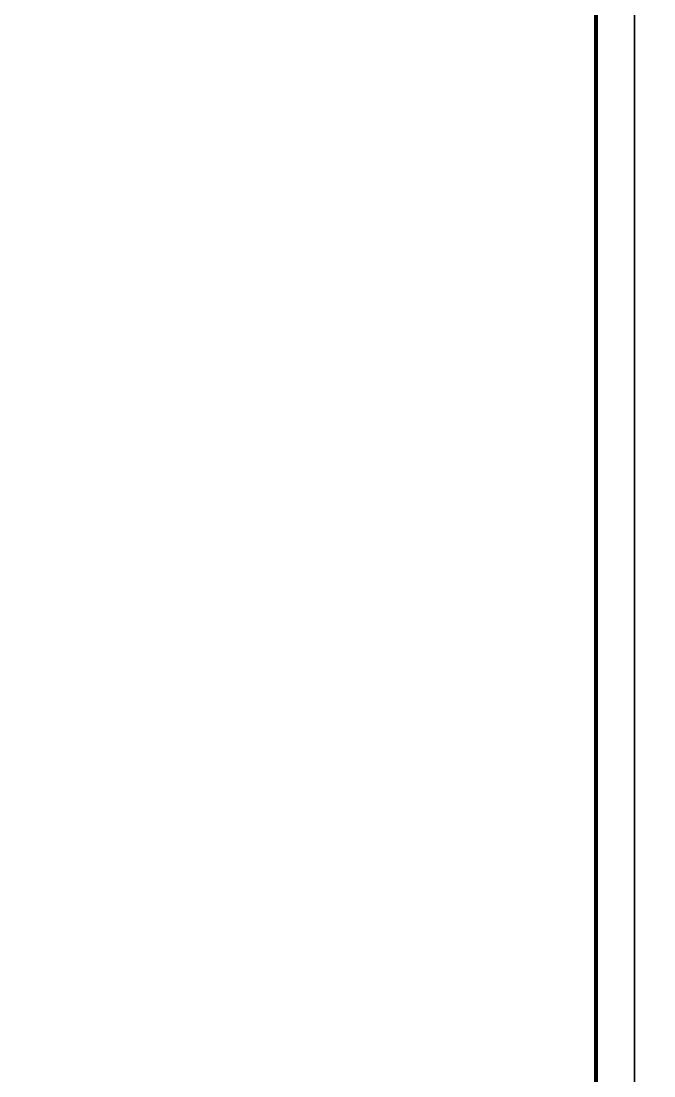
# Model space of a CAD drawing. Extents: x -12446 to 284554, y -295110 to 165007.
# Drawn here: x 149846 to 166254, y -267749 to -240387 of the extents above; entities that cross this region are included whole.
import ezdxf

# ---------------------------------------------------------------- set-up
doc = ezdxf.new("R2010")
doc.units = 0
doc.header["$LTSCALE"] = 1000
doc.layers.get('0').update_dxf_attribs({"linetype": 'CONTINUOUS'})
for name, color, linetype in [('A-Anno-Note', 241, 'CONTINUOUS'), ('AX-14-E$0$AX-31-B01$0$A-Grid-Iden', 11, 'CONTINUOUS'), ('AX-31-B01$0$A-Grid-Iden', 11, 'CONTINUOUS')]:
    doc.layers.add(name, color=color, linetype=linetype)

# ---------------------------------------------------------------- blocks, each defined once
blk = doc.blocks.new('*U192')
at = {"color": 4}
blk.add_lwpolyline([(-1041, -10), (10, -10), (10, 584), (-1041, 584)], close=True, dxfattribs=at)
at = {"color": 4, "const_width": 1}
blk.add_lwpolyline([(-1016, 0), (0, 0), (0, 574), (-1016, 574)], close=True, dxfattribs=at)
blk = doc.blocks.new('*U400')
at = {"color": 4}
blk.add_lwpolyline([(-1041, -10), (10, -10), (10, 584), (-1041, 584)], close=True, dxfattribs=at)
at = {"color": 4, "const_width": 1}
blk.add_lwpolyline([(-1016, 0), (0, 0), (0, 574), (-1016, 574)], close=True, dxfattribs=at)
blk = doc.blocks.new('AX-14-E')
at = {"layer": 'AX-14-E$0$AX-31-B01$0$A-Grid-Iden', "linetype": 'ByBlock', "xscale": 100, "yscale": 100, "zscale": 100, "rotation": 270}
for p in [(107354, -294110), (166754, -294110)]:
    blk.add_blockref('*U400', p, dxfattribs=at)

msp = doc.modelspace()

# ---------------------------------------------------------------- block references
at = {"layer": 'AX-31-B01$0$A-Grid-Iden', "linetype": 'ByBlock', "xscale": 100, "yscale": 100, "zscale": 100, "rotation": 270}
for p in [(107354, -294110), (166754, -294110)]:
    msp.add_blockref('*U192', p, dxfattribs=at)

# ---------------------------------------------------------------- next in the draw order: block references
at = {"layer": 'A-Anno-Note'}
msp.add_blockref('AX-14-E', (0, 0), dxfattribs=at)

doc.saveas('drawing.dxf')
